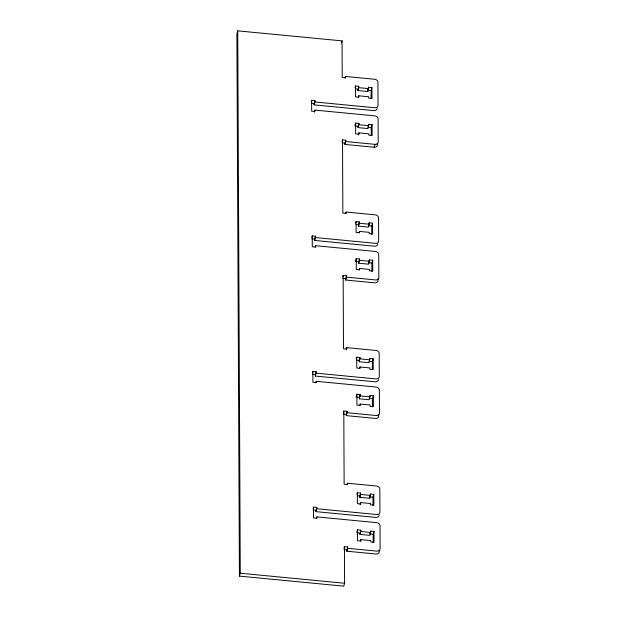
<?xml version="1.0" encoding="UTF-8"?>
<svg xmlns="http://www.w3.org/2000/svg" width="617" height="617" viewBox="0 0 617 617"><rect width="100%" height="100%" fill="white"/><g stroke="black" fill="none" stroke-linecap="round" stroke-linejoin="round"><path stroke-width="0.93" d="M377.195 108.23A3.34 2.669 16.2 0 1 373.91 110.62L314.061 104.867L314.901 101.975L374.75 107.736A3.34 2.669 16.2 0 0 378.036 105.337L377.928 82.285A3.34 2.669 16.2 0 0 374.619 79.261L345.52 76.462L345.52 77.811L342.227 77.495L342.057 40.884L237.73 30.85L236.889 33.742L239.427 576.116L343.754 586.15L344.594 583.258L344.425 546.647L347.718 546.963L346.885 551.212L375.984 554.012A3.34 2.669 16.2 0 0 379.27 551.621L379.262 550.179M311.184 101.743L311.6 100.301L314.894 100.617L314.901 101.975M314.061 104.867L314.894 100.617M314.308 112.279L314.94 110.111L374.789 115.865A3.34 2.669 16.2 0 1 378.098 118.896L378.206 141.949A3.34 2.669 16.2 0 1 374.92 144.339L374.087 147.232L344.98 144.432L345.813 140.19L342.52 139.866L342.103 141.316M341.425 43.051L342.057 40.884M345.096 77.904L345.52 76.462M355.022 87.444L355.438 85.994L358.739 86.311L357.899 90.56L367.786 91.509L368.619 87.267L371.912 87.583L371.966 98.427L368.673 98.111L368.665 96.753L358.778 95.805L358.361 97.247M311.816 237.337L312.233 235.895L315.526 236.211L314.693 240.46L374.55 246.214A3.34 2.669 16.2 0 0 377.828 243.823M357.899 90.56L358.739 86.311M314.693 240.46L315.526 236.211M315.156 247.147L315.572 245.705L375.421 251.458A3.34 2.669 16.2 0 1 378.73 254.489L378.838 277.542A3.34 2.669 16.2 0 1 375.56 279.933L346.453 277.133L345.613 280.025L374.72 282.825A3.34 2.669 16.2 0 0 377.997 280.434L377.99 278.992M344.98 144.432L345.813 140.19M354.983 125.228L355.616 123.061L358.909 123.377L358.076 127.619L367.956 128.575L368.789 124.325L372.09 124.642L372.136 135.493L368.843 135.177L368.835 133.82L358.955 132.863L358.323 135.038M367.987 89.434L368.619 87.267M358.076 127.619L358.909 123.377M371.11 98.604L371.072 90.468L371.912 87.583M368.789 124.325L367.956 127.218L371.249 127.534L372.09 124.642M239.427 576.116L240.268 573.224L237.73 30.85M345.728 213.497L346.152 212.047L375.252 214.847A3.34 2.669 16.2 0 1 378.56 217.878L378.668 240.931A3.34 2.669 16.2 0 1 375.383 243.322L315.534 237.568M355.654 223.038L356.078 221.588L359.372 221.904L358.539 226.154L368.418 227.102L369.251 222.86L372.545 223.177L372.599 234.02L369.305 233.704L369.298 232.347L359.41 231.398L358.994 232.84M312.449 372.93L312.873 371.488L316.166 371.804L315.333 376.054L375.182 381.807A3.34 2.669 16.2 0 0 378.46 379.416M342.736 276.91L343.152 275.46L346.453 275.784L346.453 277.133M358.539 226.154L359.372 221.904M315.333 376.054L316.166 371.804M345.613 280.025L346.453 275.784M315.788 382.741L316.205 381.298L376.062 387.052A3.34 2.669 16.2 0 1 379.362 390.083L379.47 413.135A3.34 2.669 16.2 0 1 376.193 415.526L347.093 412.727L346.253 415.619L375.352 418.419A3.34 2.669 16.2 0 0 378.63 416.028L378.63 414.585M355.616 260.821L356.248 258.654L359.541 258.97L358.708 263.212L368.596 264.169L369.429 259.919L372.722 260.235L372.768 271.087L369.475 270.77L369.467 269.413L359.588 268.457L359.171 269.907M368.627 225.028L369.251 222.86M358.708 263.212L359.541 258.97M371.743 234.198L371.704 226.061L372.545 223.177M369.429 259.919L368.588 262.811L371.881 263.127L372.722 260.235M346.152 349.816L346.785 347.641L375.884 350.441A3.34 2.669 16.2 0 1 379.193 353.472L379.301 376.524A3.34 2.669 16.2 0 1 376.023 378.915L316.166 373.162M356.287 358.631L356.711 357.181L360.004 357.498L359.171 361.747L369.051 362.696L369.884 358.454L373.185 358.77L373.231 369.614L369.938 369.298L369.93 367.94L360.05 366.992L359.626 368.434M313.081 508.524L313.505 507.081L316.799 507.398L315.966 511.647L375.815 517.401A3.34 2.669 16.2 0 0 379.093 515.01M343.368 412.503L343.792 411.053L347.086 411.377L347.093 412.727M359.171 361.747L360.004 357.498M315.966 511.647L316.799 507.398M346.253 415.619L347.086 411.377M316.421 518.334L316.845 516.892L376.694 522.645A3.34 2.669 16.2 0 1 380.003 525.676L380.111 548.729A3.34 2.669 16.2 0 1 376.825 551.12L347.726 548.32M356.256 396.415L356.881 394.248L360.174 394.564L359.341 398.806L369.228 399.762L370.061 395.512L373.354 395.829L373.408 406.68L370.107 406.364L370.107 405.007L360.22 404.05L359.804 405.5M369.259 360.621L369.884 358.454M359.341 398.806L360.174 394.564M372.383 369.791L372.344 361.655L373.185 358.77M370.061 395.512L369.221 398.405L372.514 398.721L373.354 395.829M347.001 484.684L347.417 483.234L376.524 486.034A3.34 2.669 16.2 0 1 379.825 489.065L379.933 512.118A3.34 2.669 16.2 0 1 376.655 514.509L316.806 508.755M356.927 494.225L357.343 492.775L360.637 493.091L359.804 497.341L369.691 498.289L370.524 494.047L373.817 494.364L373.863 505.207L370.57 504.891L370.562 503.534L360.683 502.585L360.05 504.752M344.001 548.097L344.425 546.647M359.804 497.341L360.637 493.091M346.885 551.212L347.718 546.963M356.888 532.008L357.513 529.841L360.814 530.157L359.981 534.399L369.861 535.355L370.694 531.106L373.987 531.422L374.041 542.274L370.748 541.957L370.74 540.6L360.852 539.644L360.436 541.094M369.892 496.215L370.524 494.047M359.981 534.399L360.814 530.157M373.015 505.385L372.976 497.248L373.817 494.364M370.694 531.106L369.853 533.998L373.146 534.314L373.987 531.422M358.739 87.668L368.627 88.617M355.423 88.964L357.899 89.203M371.072 90.468L367.778 90.151L367.786 91.509M311.377 103.247L314.053 103.509M358.917 124.734L368.796 125.683M354.775 125.945L358.068 126.269M345.821 141.54L374.92 144.339M342.096 142.797L344.972 143.075M359.379 223.261L369.259 224.21M356.055 224.557L358.531 224.796M368.411 225.745L371.704 226.061M311.809 238.825L314.693 239.103M359.549 260.328L369.429 261.276M355.407 261.539L358.701 261.863M342.728 278.39L345.613 278.668M360.012 358.855L369.892 359.804M356.695 360.151L359.163 360.39M369.051 361.338L372.344 361.655M312.441 374.419L315.326 374.696M360.181 395.921L370.069 396.87M356.04 397.132L359.341 397.456M343.361 413.984L346.245 414.262M360.644 494.448L370.524 495.397M357.328 495.744L359.796 495.983M372.976 497.248L369.683 496.932L369.691 498.289M313.074 510.012L315.958 510.29M360.814 531.515L370.701 532.463M356.68 532.726L359.973 533.042M343.993 549.577L346.877 549.855M240.268 573.224L344.594 583.258M377.357 143.399L377.365 144.841A3.34 2.669 16.2 0 1 374.087 147.232M371.249 127.534L371.287 135.671M371.881 263.127L371.92 271.264M372.514 398.721L372.552 406.858M373.146 534.314L373.185 542.451M358.778 95.805L358.786 97.162L355.492 96.846L355.438 85.994M358.955 132.863L358.963 134.221L355.662 133.904L355.616 123.061M359.41 231.398L359.418 232.756L356.125 232.439L356.078 221.588M359.588 268.457L359.595 269.814L356.302 269.498L356.248 258.654M360.05 366.992L360.05 368.349L356.757 368.033L356.711 357.181M360.22 404.05L360.228 405.408L356.935 405.091L356.881 394.248M360.683 502.585L360.69 503.942L357.397 503.626L357.343 492.775M360.852 539.644L360.86 541.001L357.567 540.685L357.513 529.841M346.152 212.047L346.16 213.405L342.867 213.089L342.52 139.866M346.785 347.641L346.793 348.998L343.499 348.682L343.152 275.46M347.417 483.234L347.425 484.592L344.132 484.276L343.792 411.053M314.94 110.111L314.948 111.469L311.654 111.153L311.6 100.301M315.572 245.705L315.58 247.062L312.287 246.746L312.233 235.895M316.205 381.298L316.212 382.656L312.919 382.332L312.873 371.488M316.845 516.892L316.845 518.249L313.552 517.925L313.505 507.081"/></g></svg>
